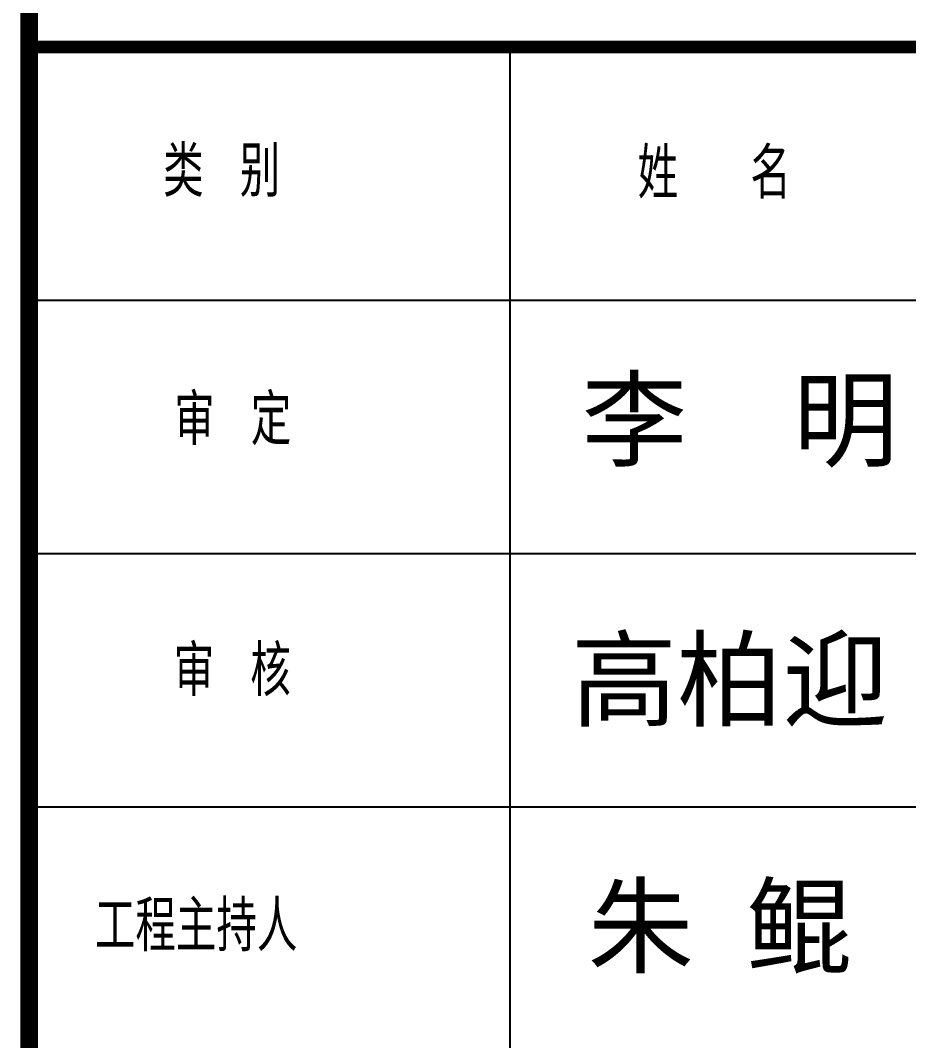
# Model space of a CAD drawing. Extents: x 33088 to 140010, y 13737 to 369010.
# Drawn here: x 114805 to 118664, y 169868 to 174299 of the extents above; entities that cross this region are included whole.
import ezdxf

# ---------------------------------------------------------------- set-up
doc = ezdxf.new("R2010")
doc.units = 0
doc.header["$LTSCALE"] = 1000
doc.header["$MEASUREMENT"] = 0
for name, color, linetype in [('PP-PM-TK', 7, 'CONTINUOUS'), ('PUB_TEXT', 7, 'CONTINUOUS'), ('PUB_TITLE', 4, 'CONTINUOUS'), ('签名', 255, 'CONTINUOUS')]:
    doc.layers.add(name, color=color, linetype=linetype)
doc.styles.add('-黑体', font='simhei.ttf', dxfattribs={"width": 0.8})
doc.styles.add('TQ', font='txt.shx', dxfattribs={"width": 0.8, "bigfont": 'hztxt.shx'})

msp = doc.modelspace()

# ---------------------------------------------------------------- linework, layer by layer
at = {"layer": 'PP-PM-TK', "color": 4, "const_width": 77}
msp.add_lwpolyline([(114843.4, 208592.6), (114843.4, 148592.6)], dxfattribs=at)
at = {"layer": 'PUB_TITLE', "color": 4}
for p, q in [((116933.3, 166483.1), (116933.3, 174183.1)), ((114843.4, 173083.1), (120893.4, 173083.1)), ((114843.4, 171983.1), (120893.4, 171983.1)), ((114843.4, 170883.1), (120893.4, 170883.1))]:
    msp.add_line(p, q, dxfattribs=at)
at = {"layer": 'PUB_TITLE', "color": 4, "const_width": 55}
msp.add_lwpolyline([(114843.4, 174183.1), (120893.4, 174183.1)], dxfattribs=at)

# ---------------------------------------------------------------- texts
at = {"layer": 'PUB_TEXT', "color": 2, "char_height": 220, "width": 1847.813, "attachment_point": 1, "style": 'TQ'}
for s, insert in [('类 别', (115424.9, 173753)), ('姓  名', (117486.6, 173744.7)), ('审 定', (115472.9, 172674.6)), ('审 核', (115470.9, 171584.3)), ('工程主持人', (115128.4, 170475.6))]:
    msp.add_mtext(s, dxfattribs=dict(at, insert=insert))
at = {"layer": '签名', "linetype": 'CONTINUOUS', "style": '-黑体'}
for s, p in [('李  明', (117243.4, 172396.1)), ('高柏迎', (117198, 171267.7)), ('朱 鲲', (117270.1, 170196.1))]:
    msp.add_text(s, height=336.6, dxfattribs=at).set_placement(p)

doc.saveas('drawing.dxf')
